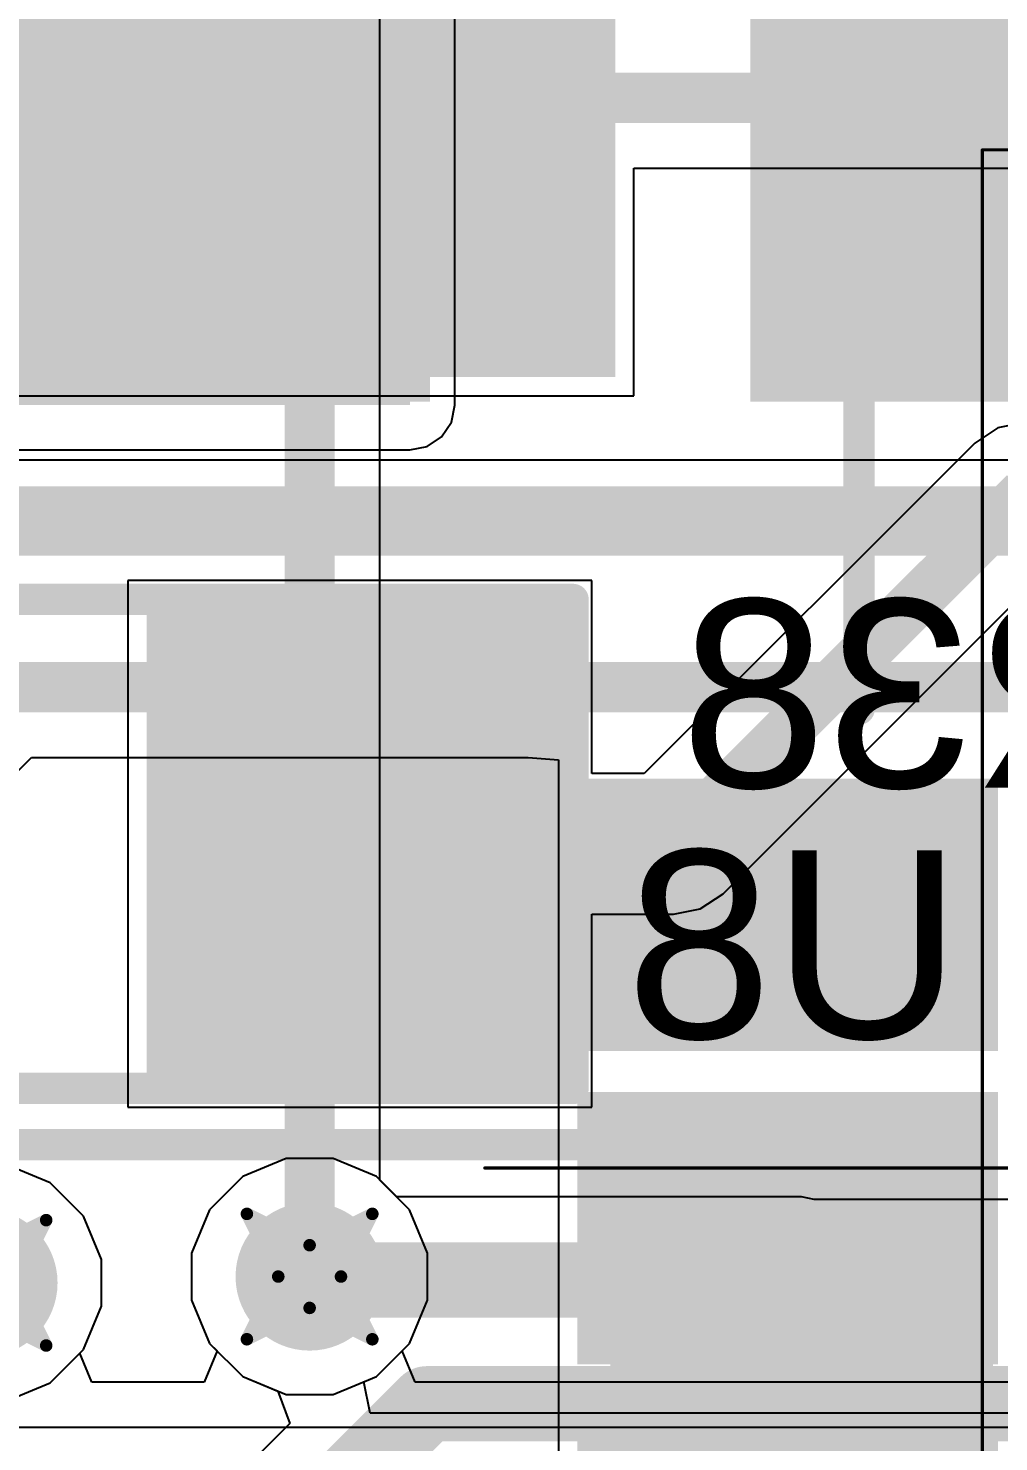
# Model space of a CAD drawing. Header units: inches. Extents: x -6 to 430, y 0 to 90.
# Drawn here: x 28.6 to 32.53, y 28.76 to 34.49 of the extents above; entities that cross this region are included whole.
import ezdxf

# ---------------------------------------------------------------- set-up
doc = ezdxf.new("R2010")
doc.units = ezdxf.units.IN
for name, color, linetype in [('Bottom Layer', 5, 'Continuous'), ('Bottom Overlay', 54, 'Continuous'), ('Bottom Paste', 16, 'Continuous'), ('Bottom Solder', 6, 'Continuous'), ('Drill Drawing', 1, 'Continuous'), ('Layer 1', 16, 'Continuous'), ('Layer 2', 76, 'Continuous'), ('Mechanical 1', 6, 'Continuous'), ('Top Layer', 1, 'Continuous'), ('Top Overlay', 2, 'Continuous'), ('Top Paste', 8, 'Continuous'), ('Top Solder', 216, 'Continuous'), ('Via Holes', 16, 'Continuous')]:
    doc.layers.add(name, color=color, linetype=linetype)
doc.styles.add('Arial', font='', dxfattribs={"height": 0.2})
doc.styles.get('Arial').set_extended_font_data('Arial')

msp = doc.modelspace()

# ---------------------------------------------------------------- hatches: boundary and pattern name
at = {"layer": 'Bottom Layer'}
for points in [[(27.6266, 34.7762), (30.1266, 34.7762), (30.1266, 33.0762), (27.6266, 33.0762)], [(31.6266, 34.7762), (34.1266, 34.7762), (34.1266, 33.0762), (31.6266, 33.0762)], [(27.378, 32.961), (30.1466, 32.961), (30.1466, 34.6882), (27.378, 34.6882)], [(29.1814, 32.072), (30.7054, 32.072), (30.7054, 30.294), (29.1814, 30.294)], [(31.0084, 29.5652), (32.4584, 29.5652), (32.4584, 29.2652), (31.0084, 29.2652)], [(31.0084, 29.0652), (32.4584, 29.0652), (32.4584, 28.7652), (31.0084, 28.7652)]]:
    msp.add_hatch(color=5, dxfattribs=at).paths.add_polyline_path(points)
h = msp.add_hatch(color=5, dxfattribs=at)
edge = h.paths.add_edge_path()
edge.add_arc((29.7402, 29.4304), 0.3, 0, 360)
h = msp.add_hatch(color=5, dxfattribs=at)
edge = h.paths.add_edge_path()
edge.add_arc((28.4194, 29.405), 0.3, 0, 360)
at = {"layer": 'Bottom Paste'}
for points in [[(27.6266, 34.7762), (30.1266, 34.7762), (30.1266, 33.0762), (27.6266, 33.0762)], [(31.6266, 34.7762), (34.1266, 34.7762), (34.1266, 33.0762), (31.6266, 33.0762)], [(29.1814, 32.072), (30.7054, 32.072), (30.7054, 30.294), (29.1814, 30.294)], [(31.0084, 29.5652), (32.4584, 29.5652), (32.4584, 29.2652), (31.0084, 29.2652)], [(31.0084, 29.0652), (32.4584, 29.0652), (32.4584, 28.7652), (31.0084, 28.7652)]]:
    msp.add_hatch(color=16, dxfattribs=at).paths.add_polyline_path(points)
at = {"layer": 'Bottom Solder'}
for points in [[(27.525, 34.8778), (30.2282, 34.8778), (30.2282, 32.9746), (27.525, 32.9746)], [(31.525, 34.8778), (34.2282, 34.8778), (34.2282, 32.9746), (31.525, 32.9746)], [(29.0798, 32.1736), (30.807, 32.1736), (30.807, 30.1924), (29.0798, 30.1924)], [(30.9584, 29.6152), (32.5084, 29.6152), (32.5084, 29.2152), (30.9584, 29.2152)], [(30.9584, 29.1152), (32.5084, 29.1152), (32.5084, 28.7152), (30.9584, 28.7152)]]:
    msp.add_hatch(color=6, dxfattribs=at).paths.add_polyline_path(points)
at = {"layer": 'Layer 1'}
h = msp.add_hatch(color=16, dxfattribs=at)
edge = h.paths.add_edge_path()
edge.add_arc((29.7402, 29.4304), 0.3, 0, 360)
h = msp.add_hatch(color=16, dxfattribs=at)
edge = h.paths.add_edge_path()
edge.add_arc((28.4194, 29.405), 0.3, 0, 360)
at = {"layer": 'Layer 2'}
h = msp.add_hatch(color=76, dxfattribs=at)
edge = h.paths.add_edge_path()
edge.add_arc((29.7402, 29.4304), 0.3, 0, 360)
h = msp.add_hatch(color=76, dxfattribs=at)
edge = h.paths.add_edge_path()
edge.add_arc((28.4194, 29.405), 0.3, 0, 360)
at = {"layer": 'Top Layer'}
for points in [[(28.706, 33.1762), (28.706, 34.6762), (29.606, 34.6762), (29.606, 33.1762)], [(29.976, 33.1762), (29.976, 34.6762), (30.876, 34.6762), (30.876, 33.1762)], [(32.426, 30.4462), (30.926, 30.4462), (30.926, 31.3462), (32.426, 31.3462)], [(32.426, 29.1762), (30.926, 29.1762), (30.926, 30.0762), (32.426, 30.0762)], [(32.426, 27.9062), (30.926, 27.9062), (30.926, 28.8062), (32.426, 28.8062)]]:
    msp.add_hatch(color=1, dxfattribs=at).paths.add_polyline_path(points)
h = msp.add_hatch(color=1, dxfattribs=at)
edge = h.paths.add_edge_path()
edge.add_arc((29.7402, 29.4304), 0.3, 0, 360)
h = msp.add_hatch(color=1, dxfattribs=at)
edge = h.paths.add_edge_path()
edge.add_arc((28.4194, 29.405), 0.3, 0, 360)
at = {"layer": 'Top Paste'}
for points in [[(28.706, 33.1762), (28.706, 34.6762), (29.606, 34.6762), (29.606, 33.1762)], [(29.976, 33.1762), (29.976, 34.6762), (30.876, 34.6762), (30.876, 33.1762)], [(32.426, 30.4462), (30.926, 30.4462), (30.926, 31.3462), (32.426, 31.3462)], [(32.426, 29.1762), (30.926, 29.1762), (30.926, 30.0762), (32.426, 30.0762)], [(32.426, 27.9062), (30.926, 27.9062), (30.926, 28.8062), (32.426, 28.8062)]]:
    msp.add_hatch(color=8, dxfattribs=at).paths.add_polyline_path(points)
at = {"layer": 'Top Solder'}
for points in [[(28.6044, 33.0746), (28.6044, 34.7778), (29.7076, 34.7778), (29.7076, 33.0746)], [(29.8744, 33.0746), (29.8744, 34.7778), (30.9776, 34.7778), (30.9776, 33.0746)], [(32.5276, 30.3446), (30.8244, 30.3446), (30.8244, 31.4478), (32.5276, 31.4478)], [(32.5276, 29.0746), (30.8244, 29.0746), (30.8244, 30.1778), (32.5276, 30.1778)], [(32.5276, 27.8046), (30.8244, 27.8046), (30.8244, 28.9078), (32.5276, 28.9078)]]:
    msp.add_hatch(color=216, dxfattribs=at).paths.add_polyline_path(points)
at = {"layer": 'Via Holes'}
h = msp.add_hatch(color=7, dxfattribs=at)
edge = h.paths.add_edge_path()
edge.add_arc((29.7402, 29.4304), 0.15, 0, 360)

# ---------------------------------------------------------------- linework, layer by layer
at = {"layer": 'Bottom Layer'}
for p, q in [((30.3279, 32.961), (30.3279, 34.6882)), ((30.3141, 32.8916), (30.3279, 32.961)), ((30.2748, 32.8328), (30.3141, 32.8916)), ((32.6358, 32.8903), (32.5268, 32.8686)), ((30.216, 32.7935), (30.2748, 32.8328)), ((32.5268, 32.8686), (32.4344, 32.8068)), ((28.3467, 32.7797), (30.1466, 32.7797)), ((30.1466, 32.7797), (30.216, 32.7935)), ((32.4344, 32.8068), (31.0954, 31.4679)), ((32.4344, 32.8068), (32.4344, 32.8068)), ((31.4148, 30.9816), (32.7335, 32.3002)), ((30.8832, 32.2498), (29.0036, 32.2498)), ((29.0036, 32.2498), (29.0036, 30.1162)), ((30.8832, 31.4679), (30.8832, 32.2498)), ((31.0954, 31.4679), (30.8832, 31.4679)), ((31.3224, 30.9198), (31.4148, 30.9816)), ((30.8832, 30.1162), (30.8832, 30.8981)), ((30.8832, 30.8981), (31.2134, 30.8981)), ((31.2134, 30.8981), (31.3224, 30.9198)), ((31.2134, 30.8981), (31.2134, 30.8981)), ((29.0036, 30.1162), (30.8832, 30.1162)), ((29.6452, 29.9082), (29.4695, 29.8355)), ((29.8352, 29.9082), (29.6452, 29.9082)), ((30.0109, 29.8355), (29.8352, 29.9082)), ((28.6901, 29.8101), (28.5144, 29.8828)), ((29.4695, 29.8355), (29.3351, 29.7011)), ((30.0932, 29.7531), (30.0109, 29.8355)), ((28.8245, 29.6757), (28.6901, 29.8101)), ((31.7321, 29.7531), (30.0932, 29.7531)), ((31.783, 29.743), (31.7321, 29.7531)), ((32.6362, 29.743), (31.783, 29.743)), ((28.8972, 29.5), (28.8245, 29.6757)), ((29.3351, 29.7011), (29.2624, 29.5254)), ((28.8972, 29.31), (28.8972, 29.5)), ((29.2624, 29.5254), (29.2624, 29.3354)), ((29.2624, 29.3354), (29.3351, 29.1597)), ((28.8245, 29.1343), (28.8972, 29.31)), ((29.3351, 29.1597), (29.4695, 29.0253)), ((28.6901, 28.9999), (28.8245, 29.1343)), ((28.5144, 28.9272), (28.6901, 28.9999)), ((29.4695, 29.0253), (29.6113, 28.9666)), ((29.6113, 28.9666), (29.6595, 28.8353)), ((29.6595, 28.8353), (28.8671, 28.0429))]:
    msp.add_line(p, q, dxfattribs=at)
for points in [[(31.2134, 31.183, 0.2032, 0.2032, 0), (32.6358, 32.6054, 0.2032, 0.2032, 0)], [(29.9434, 31.183, 0.2032, 0.2032, 0), (31.2134, 31.183, 0.2032, 0.2032, 0)], [(29.7402, 29.4304, 0.3048, 0.3048, 0), (29.7541, 29.4165, 0.3048, 0.3048, 0)], [(29.7541, 29.4165, 0.3048, 0.3048, 0), (31.7321, 29.4165, 0.3048, 0.3048, 0)], [(29.1052, 27.8048, 0.3048, 0.3048, 0), (30.2156, 28.9152, 0.3048, 0.3048, 0)], [(30.2156, 28.9152, 0.3048, 0.3048, 0), (31.7334, 28.9152, 0.3048, 0.3048, 0)], [(31.7334, 28.9152, 0.3048, 0.3048, 0), (32.8318, 28.9152, 0.3048, 0.3048, 0)]]:
    msp.add_lwpolyline(points, format="xyseb", dxfattribs=at)
for points in [[(29.8926, 31.183, 0.1016, 0.1016, 1), (29.9942, 31.183, 0.1016, 0.1016, 1)], [(31.1626, 31.183, 0.1016, 0.1016, 1), (31.2642, 31.183, 0.1016, 0.1016, 1)], [(31.1626, 31.183, 0.1016, 0.1016, 1), (31.2642, 31.183, 0.1016, 0.1016, 1)], [(29.664, 29.4304, 0.1524, 0.1524, 1), (29.8164, 29.4304, 0.1524, 0.1524, 1)], [(29.6779, 29.4165, 0.1524, 0.1524, 1), (29.8303, 29.4165, 0.1524, 0.1524, 1)], [(29.6779, 29.4165, 0.1524, 0.1524, 1), (29.8303, 29.4165, 0.1524, 0.1524, 1)], [(31.6559, 29.4165, 0.1524, 0.1524, 1), (31.8083, 29.4165, 0.1524, 0.1524, 1)], [(30.1394, 28.9152, 0.1524, 0.1524, 1), (30.2918, 28.9152, 0.1524, 0.1524, 1)], [(30.1394, 28.9152, 0.1524, 0.1524, 1), (30.2918, 28.9152, 0.1524, 0.1524, 1)], [(31.6572, 28.9152, 0.1524, 0.1524, 1), (31.8096, 28.9152, 0.1524, 0.1524, 1)], [(31.6572, 28.9152, 0.1524, 0.1524, 1), (31.8096, 28.9152, 0.1524, 0.1524, 1)]]:
    msp.add_lwpolyline(points, format="xyseb", close=True, dxfattribs=at)
at = {"layer": 'Bottom Overlay'}
for points in [[(28.2185, 32.5685, 0.127, 0.127, 0), (32.9378, 32.5685, 0.127, 0.127, 0)], [(26.5398, 32.1736, 0.127, 0.127, 0), (30.807, 32.1736, 0.127, 0.127, 0)], [(30.807, 30.1924, 0.127, 0.127, 0), (30.807, 32.1736, 0.127, 0.127, 0)], [(26.5398, 30.1924, 0.127, 0.127, 0), (30.807, 30.1924, 0.127, 0.127, 0)], [(28.0602, 29.9646, 0.127, 0.127, 0), (31.0066, 29.9646, 0.127, 0.127, 0)], [(31.0066, 29.7106, 0.127, 0.127, 0), (31.0066, 29.9646, 0.127, 0.127, 0)]]:
    msp.add_lwpolyline(points, format="xyseb", dxfattribs=at)
for points in [[(30.7752, 32.1736, 0.0635, 0.0635, 1), (30.8387, 32.1736, 0.0635, 0.0635, 1)], [(30.7752, 32.1736, 0.0635, 0.0635, 1), (30.8387, 32.1736, 0.0635, 0.0635, 1)], [(30.7752, 30.1924, 0.0635, 0.0635, 1), (30.8387, 30.1924, 0.0635, 0.0635, 1)], [(30.7752, 30.1924, 0.0635, 0.0635, 1), (30.8387, 30.1924, 0.0635, 0.0635, 1)], [(30.9749, 29.9646, 0.0635, 0.0635, 1), (31.0384, 29.9646, 0.0635, 0.0635, 1)], [(30.9749, 29.9646, 0.0635, 0.0635, 1), (31.0384, 29.9646, 0.0635, 0.0635, 1)], [(30.9749, 29.7106, 0.0635, 0.0635, 1), (31.0384, 29.7106, 0.0635, 0.0635, 1)]]:
    msp.add_lwpolyline(points, format="xyseb", close=True, dxfattribs=at)
at = {"layer": 'Drill Drawing'}
for points in [[(28.4194, 29.532, 0.0508, 0.0508, 0), (28.6734, 29.659, 0.0508, 0.0508, 0)], [(28.5464, 29.405, 0.0508, 0.0508, 0), (28.6734, 29.659, 0.0508, 0.0508, 0)], [(29.4862, 29.6844, 0.0508, 0.0508, 0), (29.7402, 29.5574, 0.0508, 0.0508, 0)], [(29.4862, 29.6844, 0.0508, 0.0508, 0), (29.6132, 29.4304, 0.0508, 0.0508, 0)], [(29.7402, 29.5574, 0.0508, 0.0508, 0), (29.9942, 29.6844, 0.0508, 0.0508, 0)], [(29.8672, 29.4304, 0.0508, 0.0508, 0), (29.9942, 29.6844, 0.0508, 0.0508, 0)], [(29.4862, 29.1764, 0.0508, 0.0508, 0), (29.6132, 29.4304, 0.0508, 0.0508, 0)], [(29.8672, 29.4304, 0.0508, 0.0508, 0), (29.9942, 29.1764, 0.0508, 0.0508, 0)], [(28.5464, 29.405, 0.0508, 0.0508, 0), (28.6734, 29.151, 0.0508, 0.0508, 0)], [(29.4862, 29.1764, 0.0508, 0.0508, 0), (29.7402, 29.3034, 0.0508, 0.0508, 0)], [(29.7402, 29.3034, 0.0508, 0.0508, 0), (29.9942, 29.1764, 0.0508, 0.0508, 0)], [(28.4194, 29.278, 0.0508, 0.0508, 0), (28.6734, 29.151, 0.0508, 0.0508, 0)]]:
    msp.add_lwpolyline(points, format="xyseb", dxfattribs=at)
for points in [[(28.6607, 29.659, 0.0254, 0.0254, 1), (28.6861, 29.659, 0.0254, 0.0254, 1)], [(28.6607, 29.659, 0.0254, 0.0254, 1), (28.6861, 29.659, 0.0254, 0.0254, 1)], [(29.4735, 29.6844, 0.0254, 0.0254, 1), (29.4989, 29.6844, 0.0254, 0.0254, 1)], [(29.4735, 29.6844, 0.0254, 0.0254, 1), (29.4989, 29.6844, 0.0254, 0.0254, 1)], [(29.9815, 29.6844, 0.0254, 0.0254, 1), (30.0069, 29.6844, 0.0254, 0.0254, 1)], [(29.9815, 29.6844, 0.0254, 0.0254, 1), (30.0069, 29.6844, 0.0254, 0.0254, 1)], [(29.7275, 29.5574, 0.0254, 0.0254, 1), (29.7529, 29.5574, 0.0254, 0.0254, 1)], [(29.7275, 29.5574, 0.0254, 0.0254, 1), (29.7529, 29.5574, 0.0254, 0.0254, 1)], [(29.6005, 29.4304, 0.0254, 0.0254, 1), (29.6259, 29.4304, 0.0254, 0.0254, 1)], [(29.6005, 29.4304, 0.0254, 0.0254, 1), (29.6259, 29.4304, 0.0254, 0.0254, 1)], [(29.8545, 29.4304, 0.0254, 0.0254, 1), (29.8799, 29.4304, 0.0254, 0.0254, 1)], [(29.8545, 29.4304, 0.0254, 0.0254, 1), (29.8799, 29.4304, 0.0254, 0.0254, 1)], [(29.7275, 29.3034, 0.0254, 0.0254, 1), (29.7529, 29.3034, 0.0254, 0.0254, 1)], [(29.7275, 29.3034, 0.0254, 0.0254, 1), (29.7529, 29.3034, 0.0254, 0.0254, 1)], [(28.6607, 29.151, 0.0254, 0.0254, 1), (28.6861, 29.151, 0.0254, 0.0254, 1)], [(28.6607, 29.151, 0.0254, 0.0254, 1), (28.6861, 29.151, 0.0254, 0.0254, 1)], [(29.4735, 29.1764, 0.0254, 0.0254, 1), (29.4989, 29.1764, 0.0254, 0.0254, 1)], [(29.4735, 29.1764, 0.0254, 0.0254, 1), (29.4989, 29.1764, 0.0254, 0.0254, 1)], [(29.9815, 29.1764, 0.0254, 0.0254, 1), (30.0069, 29.1764, 0.0254, 0.0254, 1)], [(29.9815, 29.1764, 0.0254, 0.0254, 1), (30.0069, 29.1764, 0.0254, 0.0254, 1)]]:
    msp.add_lwpolyline(points, format="xyseb", close=True, dxfattribs=at)
at = {"layer": 'Layer 1'}
for p, q in [((30.0251, 29.8212), (30.0251, 36.5514)), ((30.1453, 29.7011), (30.0251, 29.8212)), ((30.218, 29.5254), (30.1453, 29.7011)), ((30.218, 29.3354), (30.218, 29.5254)), ((30.1453, 29.1597), (30.218, 29.3354)), ((30.0109, 29.0253), (30.1453, 29.1597)), ((29.9595, 29.0041), (30.0109, 29.0253)), ((29.9848, 28.8771), (29.9595, 29.0041)), ((35.1086, 28.8771), (29.9848, 28.8771))]:
    msp.add_line(p, q, dxfattribs=at)
msp.add_lwpolyline([(29.7402, 29.4304, 0.2032, 0.2032, 0), (29.7402, 36.6694, 0.2032, 0.2032, 0)], format="xyseb", dxfattribs=at)
msp.add_lwpolyline([(29.6894, 29.4304, 0.1016, 0.1016, 1), (29.791, 29.4304, 0.1016, 0.1016, 1)], format="xyseb", close=True, dxfattribs=at)
at = {"layer": 'Layer 2'}
for p, q in [((29.6452, 29.9082), (29.4695, 29.8355)), ((29.8352, 29.9082), (29.6452, 29.9082)), ((30.0109, 29.8355), (29.8352, 29.9082)), ((28.6901, 29.8101), (28.5144, 29.8828)), ((29.4695, 29.8355), (29.3351, 29.7011)), ((30.1453, 29.7011), (30.0109, 29.8355)), ((28.8245, 29.6757), (28.6901, 29.8101)), ((28.8972, 29.5), (28.8245, 29.6757)), ((29.3351, 29.7011), (29.2624, 29.5254)), ((30.218, 29.5254), (30.1453, 29.7011)), ((28.8972, 29.31), (28.8972, 29.5)), ((29.2624, 29.5254), (29.2624, 29.3354)), ((30.218, 29.3354), (30.218, 29.5254)), ((29.2624, 29.3354), (29.3351, 29.1597)), ((30.1453, 29.1597), (30.218, 29.3354)), ((28.8245, 29.1343), (28.8972, 29.31)), ((29.3351, 29.1597), (29.3658, 29.1291)), ((30.1146, 29.1291), (30.1453, 29.1597)), ((28.8095, 29.1194), (28.8245, 29.1343)), ((28.8581, 29.0021), (28.8095, 29.1194)), ((29.3658, 29.1291), (29.3132, 29.0021)), ((30.1672, 29.0021), (30.1146, 29.1291)), ((29.3132, 29.0021), (28.8581, 29.0021)), ((34.0068, 29.0021), (30.1672, 29.0021)), ((11.2161, 28.8208), (42.0053, 28.8208))]:
    msp.add_line(p, q, dxfattribs=at)
at = {"layer": 'Mechanical 1'}
for points in [[(32.4645, 33.9949, 0.0127, 0.0127, 0), (43.5145, 33.9949, 0.0127, 0.0127, 0)], [(32.4645, 21.0051, 0.0127, 0.0127, 0), (32.4645, 33.9949, 0.0127, 0.0127, 0)], [(30.4495, 29.8703, 0.0127, 0.0127, 0), (34.3172, 29.8703, 0.0127, 0.0127, 0)]]:
    msp.add_lwpolyline(points, format="xyseb", dxfattribs=at)
for points in [[(32.4614, 33.9949, 0.00635, 0.00635, 1), (32.4677, 33.9949, 0.00635, 0.00635, 1)], [(32.4614, 33.9949, 0.00635, 0.00635, 1), (32.4677, 33.9949, 0.00635, 0.00635, 1)], [(30.4464, 29.8703, 0.00635, 0.00635, 1), (30.4527, 29.8703, 0.00635, 0.00635, 1)]]:
    msp.add_lwpolyline(points, format="xyseb", close=True, dxfattribs=at)
at = {"layer": 'Top Layer'}
for p, q in [((31.0538, 32.9984), (31.0538, 33.9207)), ((31.0538, 33.9207), (42.7032, 33.9207)), ((28.5138, 32.9984), (28.6408, 32.9984)), ((28.6408, 32.9984), (29.6712, 32.9984)), ((29.6712, 32.9984), (29.7838, 32.9984)), ((29.7838, 32.9984), (29.9108, 32.9984)), ((29.9108, 32.9984), (31.0538, 32.9984)), ((34.912, 32.7379), (28.1146, 32.7379)), ((26.0554, 28.975), (28.6136, 31.5331)), ((28.6136, 31.5331), (30.625, 31.5331)), ((30.625, 31.5331), (30.7482, 31.524)), ((30.7482, 31.524), (30.7482, 31.4061)), ((30.7482, 31.4061), (30.7482, 30.381)), ((30.7482, 30.381), (30.7482, 30.2684)), ((30.7482, 30.2684), (30.7482, 30.1414)), ((30.7482, 30.1414), (30.7482, 29.111)), ((29.6452, 29.9082), (29.4695, 29.8355)), ((29.8352, 29.9082), (29.6452, 29.9082)), ((30.0109, 29.8355), (29.8352, 29.9082)), ((28.6901, 29.8101), (28.5144, 29.8828)), ((29.4695, 29.8355), (29.3351, 29.7011)), ((30.1453, 29.7011), (30.0109, 29.8355)), ((28.8245, 29.6757), (28.6901, 29.8101)), ((28.8972, 29.5), (28.8245, 29.6757)), ((29.3351, 29.7011), (29.2624, 29.5254)), ((30.218, 29.5254), (30.1453, 29.7011)), ((28.8972, 29.31), (28.8972, 29.5)), ((29.2624, 29.5254), (29.2624, 29.3354)), ((30.218, 29.3354), (30.218, 29.5254)), ((29.2624, 29.3354), (29.3351, 29.1597)), ((30.1453, 29.1597), (30.218, 29.3354)), ((28.8245, 29.1343), (28.8972, 29.31)), ((29.3351, 29.1597), (29.4695, 29.0253)), ((30.0109, 29.0253), (30.1453, 29.1597)), ((28.6901, 28.9999), (28.8245, 29.1343)), ((30.7482, 29.111), (30.7482, 28.9984)), ((28.5144, 28.9272), (28.6901, 28.9999)), ((29.4695, 29.0253), (29.6452, 28.9526)), ((29.8352, 28.9526), (30.0109, 29.0253)), ((30.7482, 28.9984), (30.7482, 28.8714)), ((29.6452, 28.9526), (29.8352, 28.9526)), ((30.7482, 28.8714), (30.7482, 28.4368))]:
    msp.add_line(p, q, dxfattribs=at)
for points in [[(29.156, 33.9262, 0.3048, 0.3048, 0), (29.156, 35.6026, 0.3048, 0.3048, 0)], [(30.426, 34.104, 0.2032, 0.2032, 0), (30.5276, 34.2056, 0.2032, 0.2032, 0)], [(30.5276, 34.2056, 0.2032, 0.2032, 0), (42.8212, 34.2056, 0.2032, 0.2032, 0)], [(30.426, 33.9262, 0.2032, 0.2032, 0), (30.426, 34.104, 0.2032, 0.2032, 0)], [(28.1146, 32.453, 0.2032, 0.2032, 0), (35.03, 32.453, 0.2032, 0.2032, 0)], [(28.4956, 31.818, 0.2032, 0.2032, 0), (33.1946, 31.818, 0.2032, 0.2032, 0)]]:
    msp.add_lwpolyline(points, format="xyseb", dxfattribs=at)
for points in [[(30.4768, 34.2056, 0.1016, 0.1016, 1), (30.5784, 34.2056, 0.1016, 0.1016, 1)], [(30.4768, 34.2056, 0.1016, 0.1016, 1), (30.5784, 34.2056, 0.1016, 0.1016, 1)], [(30.3752, 34.104, 0.1016, 0.1016, 1), (30.4768, 34.104, 0.1016, 0.1016, 1)], [(30.3752, 34.104, 0.1016, 0.1016, 1), (30.4768, 34.104, 0.1016, 0.1016, 1)], [(29.0798, 33.9262, 0.1524, 0.1524, 1), (29.2322, 33.9262, 0.1524, 0.1524, 1)], [(30.3752, 33.9262, 0.1016, 0.1016, 1), (30.4768, 33.9262, 0.1016, 0.1016, 1)]]:
    msp.add_lwpolyline(points, format="xyseb", close=True, dxfattribs=at)
at = {"layer": 'Top Overlay'}
for points in [[(31.2288, 34.2186, 0.127, 0.127, 0), (31.9654, 34.2186, 0.127, 0.127, 0)], [(31.9654, 31.7294, 0.127, 0.127, 0), (31.9654, 34.2186, 0.127, 0.127, 0)]]:
    msp.add_lwpolyline(points, format="xyseb", dxfattribs=at)
for points in [[(31.197, 34.2186, 0.0635, 0.0635, 1), (31.2605, 34.2186, 0.0635, 0.0635, 1)], [(31.9336, 34.2186, 0.0635, 0.0635, 1), (31.9971, 34.2186, 0.0635, 0.0635, 1)], [(31.9336, 34.2186, 0.0635, 0.0635, 1), (31.9971, 34.2186, 0.0635, 0.0635, 1)], [(31.9336, 31.7294, 0.0635, 0.0635, 1), (31.9971, 31.7294, 0.0635, 0.0635, 1)]]:
    msp.add_lwpolyline(points, format="xyseb", close=True, dxfattribs=at)

# ---------------------------------------------------------------- texts
at = {"layer": 'Bottom Overlay', "style": 'Arial', "text_generation_flag": 2}
msp.add_text('R38', height=0.762, rotation=360, dxfattribs=at).set_placement((33.1943, 31.4117))
msp.add_text('U8', height=0.762, dxfattribs=at).set_placement((32.3816, 30.3957))

doc.saveas('drawing.dxf')
